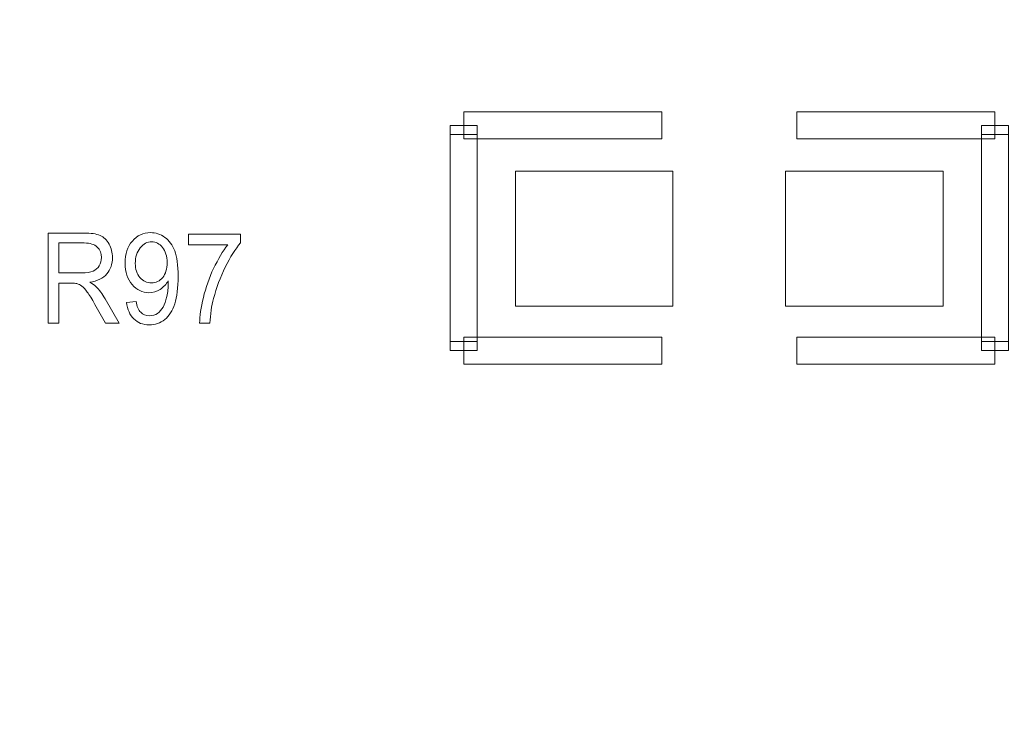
# Model space of a CAD drawing. Header units: millimetres. Extents: x -90 to 99, y -65 to 67.
# Drawn here: x -45.33 to -39.71, y 11.56 to 15.52 of the extents above; entities that cross this region are included whole.
import ezdxf

# ---------------------------------------------------------------- set-up
doc = ezdxf.new("R2010")
doc.units = ezdxf.units.MM
doc.header["$MEASUREMENT"] = 0
for name, color, linetype in [('BG_OUTLINE', 7, 'Continuous'), ('PG_SILKSCREEN_TOP', 7, 'Continuous'), ('PIN_TOP', 7, 'Continuous'), ('RD_SILKSCREEN_TOP', 7, 'Continuous')]:
    doc.layers.add(name, color=color, linetype=linetype)

msp = doc.modelspace()

# ---------------------------------------------------------------- linework, layer by layer
at = {"layer": 'BG_OUTLINE', "color": 3, "lineweight": 9}
msp.add_open_spline([(-71.7269, -61.8795), (-71.7269, -61.8795), (-71.7343, 42.2681), (-71.7343, 42.2681), (-71.7343, 42.2681), (-71.7348, 43.0066), (-71.4419, 43.715), (-70.92, 44.2375), (-70.92, 44.2375), (-70.3982, 44.76), (-69.6866, 45.0538), (-68.9482, 45.0543), (-68.9482, 45.0543), (-68.9482, 45.0543), (75.2046, 45.0543), (75.2046, 45.0543), (75.2046, 45.0543), (76.8319, 45.0552), (78.1763, 43.7805), (78.2661, 42.1556), (78.2661, 42.1556), (78.2661, 42.1556), (78.2661, 31.2814), (78.2661, 31.2814), (78.2661, 31.2814), (78.2661, 31.2814), (72.2646, 31.2814), (72.2646, 31.2814), (72.2646, 31.2814), (72.2646, 31.2814), (72.2646, 26.9814), (72.2646, 26.9814), (72.2646, 26.9814), (72.2646, 26.9814), (78.2661, 26.9814), (78.2661, 26.9814), (78.2661, 26.9814), (78.2661, 26.9814), (78.2661, 18.6553), (78.2661, 18.6553), (78.2661, 18.6553), (78.2661, 18.6553), (72.2496, 18.6553), (72.2496, 18.6553), (72.2496, 18.6553), (72.2496, 18.6553), (72.2496, 14.3553), (72.2496, 14.3553), (72.2496, 14.3553), (72.2496, 14.3553), (78.2661, 14.3553), (78.2661, 14.3553), (78.2661, 14.3553), (78.2661, 14.3553), (78.2661, 9.255), (78.2661, 9.255), (78.2661, 9.255), (78.2661, 9.255), (72.2648, 9.255), (72.2648, 9.255), (72.2648, 9.255), (72.2648, 9.255), (72.2648, 4.955), (72.2648, 4.955), (72.2648, 4.955), (72.2648, 4.955), (78.2661, 4.955), (78.2661, 4.955), (78.2661, 4.955), (78.2661, 4.955), (78.2661, -3.3762), (78.2661, -3.3762), (78.2661, -3.3762), (78.2661, -3.3762), (72.2445, -3.3762), (72.2445, -3.3762), (72.2445, -3.3762), (72.2445, -3.3762), (72.2445, -7.6762), (72.2445, -7.6762), (72.2445, -7.6762), (72.2445, -7.6762), (78.2661, -7.6762), (78.2661, -7.6762), (78.2661, -7.6762), (78.2661, -7.6762), (78.2661, -12.7615), (78.2661, -12.7615), (78.2661, -12.7615), (78.2661, -12.7615), (72.2651, -12.7615), (72.2651, -12.7615), (72.2651, -12.7615), (72.2651, -12.7615), (72.2651, -17.0615), (72.2651, -17.0615), (72.2651, -17.0615), (72.2651, -17.0615), (78.2661, -17.0615), (78.2661, -17.0615), (78.2661, -17.0615), (78.2661, -17.0615), (78.2661, -25.4097), (78.2661, -25.4097), (78.2661, -25.4097), (78.2661, -25.4097), (72.2656, -25.4097), (72.2656, -25.4097), (72.2656, -25.4097), (72.2656, -25.4097), (72.2656, -29.7097), (72.2656, -29.7097), (72.2656, -29.7097), (72.2656, -29.7097), (78.2661, -29.7097), (78.2661, -29.7097), (78.2661, -29.7097), (78.2661, -29.7097), (78.2661, -34.793), (78.2661, -34.793), (78.2661, -34.793), (78.2661, -34.793), (72.2679, -34.793), (72.2679, -34.793), (72.2679, -34.793), (72.2679, -34.793), (72.2679, -39.0929), (72.2679, -39.0929), (72.2679, -39.0929), (72.2679, -39.0929), (78.2661, -39.0929), (78.2661, -39.0929), (78.2661, -39.0929), (78.2661, -39.0929), (78.2661, -47.4269), (78.2661, -47.4269), (78.2661, -47.4269), (78.2661, -47.4269), (72.2679, -47.4269), (72.2679, -47.4269), (72.2679, -47.4269), (72.2679, -47.4269), (72.2679, -51.7269), (72.2679, -51.7269), (72.2679, -51.7269), (72.2679, -51.7269), (78.2661, -51.7269), (78.2661, -51.7269), (78.2661, -51.7269), (78.2661, -51.7269), (78.2661, -51.8138), (78.2661, -51.8138), (78.2661, -51.8138), (78.2661, -51.8138), (78.2656, -61.8468), (78.2656, -61.8468), (78.2656, -61.8468), (78.2661, -62.6669), (77.9407, -63.4536), (77.3612, -64.0339), (77.3612, -64.0339), (76.7817, -64.6142), (75.9915, -64.9405), (75.1713, -64.941), (75.1713, -64.941), (75.1713, -64.941), (-68.6609, -64.9456), (-68.6609, -64.9456), (-68.6609, -64.9456), (-69.4735, -64.9461), (-70.2531, -64.6237), (-70.8281, -64.0495), (-70.8281, -64.0495), (-71.4031, -63.4752), (-71.7264, -62.6922), (-71.7269, -61.8795)], degree=3, knots=[0, 0, 0, 0, 0.022727, 0.022727, 0.022727, 0.022727, 0.045455, 0.045455, 0.045455, 0.045455, 0.068182, 0.068182, 0.068182, 0.068182, 0.090909, 0.090909, 0.090909, 0.090909, 0.113636, 0.113636, 0.113636, 0.113636, 0.136364, 0.136364, 0.136364, 0.136364, 0.159091, 0.159091, 0.159091, 0.159091, 0.181818, 0.181818, 0.181818, 0.181818, 0.204545, 0.204545, 0.204545, 0.204545, 0.227273, 0.227273, 0.227273, 0.227273, 0.25, 0.25, 0.25, 0.25, 0.272727, 0.272727, 0.272727, 0.272727, 0.295455, 0.295455, 0.295455, 0.295455, 0.318182, 0.318182, 0.318182, 0.318182, 0.340909, 0.340909, 0.340909, 0.340909, 0.363636, 0.363636, 0.363636, 0.363636, 0.386364, 0.386364, 0.386364, 0.386364, 0.409091, 0.409091, 0.409091, 0.409091, 0.431818, 0.431818, 0.431818, 0.431818, 0.454545, 0.454545, 0.454545, 0.454545, 0.477273, 0.477273, 0.477273, 0.477273, 0.5, 0.5, 0.5, 0.5, 0.522727, 0.522727, 0.522727, 0.522727, 0.545455, 0.545455, 0.545455, 0.545455, 0.568182, 0.568182, 0.568182, 0.568182, 0.590909, 0.590909, 0.590909, 0.590909, 0.613636, 0.613636, 0.613636, 0.613636, 0.636364, 0.636364, 0.636364, 0.636364, 0.659091, 0.659091, 0.659091, 0.659091, 0.681818, 0.681818, 0.681818, 0.681818, 0.704545, 0.704545, 0.704545, 0.704545, 0.727273, 0.727273, 0.727273, 0.727273, 0.75, 0.75, 0.75, 0.75, 0.772727, 0.772727, 0.772727, 0.772727, 0.795455, 0.795455, 0.795455, 0.795455, 0.818182, 0.818182, 0.818182, 0.818182, 0.840909, 0.840909, 0.840909, 0.840909, 0.863636, 0.863636, 0.863636, 0.863636, 0.886364, 0.886364, 0.886364, 0.886364, 0.909091, 0.909091, 0.909091, 0.909091, 0.931818, 0.931818, 0.931818, 0.931818, 0.954545, 0.954545, 0.954545, 0.954545, 0.977273, 0.977273, 0.977273, 0.977273, 1, 1, 1, 1], dxfattribs=at)
at = {"layer": 'PG_SILKSCREEN_TOP', "color": 6, "lineweight": 9}
for points in [[(-41.7038, 15.0033), (-41.7038, 15.0033), (-41.7038, 14.8509), (-41.7038, 14.8509), (-41.7038, 14.8509), (-41.7038, 14.8509), (-42.8214, 14.8509), (-42.8214, 14.8509), (-42.8214, 14.8509), (-42.8214, 14.8509), (-42.8214, 15.0033), (-42.8214, 15.0033), (-42.8214, 15.0033), (-42.8214, 15.0033), (-41.7038, 15.0033), (-41.7038, 15.0033)], [(-40.9418, 14.8509), (-40.9418, 14.8509), (-40.9418, 15.0033), (-40.9418, 15.0033), (-40.9418, 15.0033), (-40.9418, 15.0033), (-39.8243, 15.0033), (-39.8243, 15.0033), (-39.8243, 15.0033), (-39.8243, 15.0033), (-39.8243, 14.8509), (-39.8243, 14.8509), (-39.8243, 14.8509), (-39.8243, 14.8509), (-40.9418, 14.8509), (-40.9418, 14.8509)], [(-42.8976, 14.9271), (-42.8976, 14.9271), (-42.7452, 14.9271), (-42.7452, 14.9271), (-42.7452, 14.9271), (-42.7452, 14.9271), (-42.7452, 14.8763), (-42.7452, 14.8763), (-42.7452, 14.8763), (-42.7452, 14.8763), (-42.8976, 14.8763), (-42.8976, 14.8763), (-42.8976, 14.8763), (-42.8976, 14.8763), (-42.8976, 14.9271), (-42.8976, 14.9271)], [(-39.9005, 14.9271), (-39.9005, 14.9271), (-39.7481, 14.9271), (-39.7481, 14.9271), (-39.7481, 14.9271), (-39.7481, 14.9271), (-39.7481, 14.8763), (-39.7481, 14.8763), (-39.7481, 14.8763), (-39.7481, 14.8763), (-39.9005, 14.8763), (-39.9005, 14.8763), (-39.9005, 14.8763), (-39.9005, 14.8763), (-39.9005, 14.9271), (-39.9005, 14.9271)], [(-42.8976, 14.8763), (-42.8976, 14.8763), (-42.7452, 14.8763), (-42.7452, 14.8763), (-42.7452, 14.8763), (-42.7452, 14.8763), (-42.7452, 13.7079), (-42.7452, 13.7079), (-42.7452, 13.7079), (-42.7452, 13.7079), (-42.8976, 13.7079), (-42.8976, 13.7079), (-42.8976, 13.7079), (-42.8976, 13.7079), (-42.8976, 14.8763), (-42.8976, 14.8763)], [(-39.9005, 14.8763), (-39.9005, 14.8763), (-39.7481, 14.8763), (-39.7481, 14.8763), (-39.7481, 14.8763), (-39.7481, 14.8763), (-39.7481, 13.7079), (-39.7481, 13.7079), (-39.7481, 13.7079), (-39.7481, 13.7079), (-39.9005, 13.7079), (-39.9005, 13.7079), (-39.9005, 13.7079), (-39.9005, 13.7079), (-39.9005, 14.8763), (-39.9005, 14.8763)], [(-42.8976, 13.7079), (-42.8976, 13.7079), (-42.7452, 13.7079), (-42.7452, 13.7079), (-42.7452, 13.7079), (-42.7452, 13.7079), (-42.7452, 13.6571), (-42.7452, 13.6571), (-42.7452, 13.6571), (-42.7452, 13.6571), (-42.8976, 13.6571), (-42.8976, 13.6571), (-42.8976, 13.6571), (-42.8976, 13.6571), (-42.8976, 13.7079), (-42.8976, 13.7079)], [(-42.8214, 13.5809), (-42.8214, 13.5809), (-42.8214, 13.7333), (-42.8214, 13.7333), (-42.8214, 13.7333), (-42.8214, 13.7333), (-41.7038, 13.7333), (-41.7038, 13.7333), (-41.7038, 13.7333), (-41.7038, 13.7333), (-41.7038, 13.5809), (-41.7038, 13.5809), (-41.7038, 13.5809), (-41.7038, 13.5809), (-42.8214, 13.5809), (-42.8214, 13.5809)], [(-39.8243, 13.7333), (-39.8243, 13.7333), (-39.8243, 13.5809), (-39.8243, 13.5809), (-39.8243, 13.5809), (-39.8243, 13.5809), (-40.9418, 13.5809), (-40.9418, 13.5809), (-40.9418, 13.5809), (-40.9418, 13.5809), (-40.9418, 13.7333), (-40.9418, 13.7333), (-40.9418, 13.7333), (-40.9418, 13.7333), (-39.8243, 13.7333), (-39.8243, 13.7333)], [(-39.9005, 13.7079), (-39.9005, 13.7079), (-39.7481, 13.7079), (-39.7481, 13.7079), (-39.7481, 13.7079), (-39.7481, 13.7079), (-39.7481, 13.6571), (-39.7481, 13.6571), (-39.7481, 13.6571), (-39.7481, 13.6571), (-39.9005, 13.6571), (-39.9005, 13.6571), (-39.9005, 13.6571), (-39.9005, 13.6571), (-39.9005, 13.7079), (-39.9005, 13.7079)]]:
    msp.add_open_spline(points, degree=3, knots=[0, 0, 0, 0, 0.25, 0.25, 0.25, 0.25, 0.5, 0.5, 0.5, 0.5, 0.75, 0.75, 0.75, 0.75, 1, 1, 1, 1], dxfattribs=at)
at = {"layer": 'PIN_TOP', "lineweight": 9}
for points in [[(-41.6403, 14.6695), (-41.6403, 14.6695), (-41.6403, 13.9075), (-41.6403, 13.9075), (-41.6403, 13.9075), (-41.6403, 13.9075), (-42.5293, 13.9075), (-42.5293, 13.9075), (-42.5293, 13.9075), (-42.5293, 13.9075), (-42.5293, 14.6695), (-42.5293, 14.6695), (-42.5293, 14.6695), (-42.5293, 14.6695), (-41.6403, 14.6695), (-41.6403, 14.6695)], [(-40.1163, 14.6695), (-40.1163, 14.6695), (-40.1163, 13.9075), (-40.1163, 13.9075), (-40.1163, 13.9075), (-40.1163, 13.9075), (-41.0053, 13.9075), (-41.0053, 13.9075), (-41.0053, 13.9075), (-41.0053, 13.9075), (-41.0053, 14.6695), (-41.0053, 14.6695), (-41.0053, 14.6695), (-41.0053, 14.6695), (-40.1163, 14.6695), (-40.1163, 14.6695)]]:
    msp.add_open_spline(points, degree=3, knots=[0, 0, 0, 0, 0.25, 0.25, 0.25, 0.25, 0.5, 0.5, 0.5, 0.5, 0.75, 0.75, 0.75, 0.75, 1, 1, 1, 1], dxfattribs=at)
at = {"layer": 'RD_SILKSCREEN_TOP', "color": 8, "lineweight": 9}
for points, knots in [([(-45.1667, 13.811), (-45.1667, 13.811), (-45.1667, 14.3201), (-45.1667, 14.3201), (-45.1667, 14.3201), (-45.1667, 14.3201), (-44.9652, 14.3201), (-44.9652, 14.3201), (-44.9652, 14.3201), (-44.9246, 14.3201), (-44.8938, 14.3155), (-44.8728, 14.3064), (-44.8728, 14.3064), (-44.8517, 14.2972), (-44.835, 14.2811), (-44.8221, 14.258), (-44.8221, 14.258), (-44.8095, 14.2348), (-44.8033, 14.2092), (-44.8033, 14.1812), (-44.8033, 14.1812), (-44.8033, 14.145), (-44.8137, 14.1147), (-44.8346, 14.0899), (-44.8346, 14.0899), (-44.8555, 14.0651), (-44.8878, 14.0494), (-44.9314, 14.0426), (-44.9314, 14.0426), (-44.9154, 14.0341), (-44.9033, 14.0257), (-44.8951, 14.0172), (-44.8951, 14.0172), (-44.8776, 13.9992), (-44.8609, 13.9766), (-44.8451, 13.9496), (-44.8451, 13.9496), (-44.8451, 13.9496), (-44.7661, 13.811), (-44.7661, 13.811), (-44.7661, 13.811), (-44.7661, 13.811), (-44.8418, 13.811), (-44.8418, 13.811), (-44.8418, 13.811), (-44.8418, 13.811), (-44.902, 13.917), (-44.902, 13.917), (-44.902, 13.917), (-44.9195, 13.9474), (-44.9339, 13.9709), (-44.9454, 13.987), (-44.9454, 13.987), (-44.9568, 14.0033), (-44.9669, 14.0146), (-44.9758, 14.021), (-44.9758, 14.021), (-44.9848, 14.0276), (-44.9939, 14.0321), (-45.0032, 14.0347), (-45.0032, 14.0347), (-45.0101, 14.0362), (-45.0212, 14.037), (-45.0368, 14.037), (-45.0368, 14.037), (-45.0368, 14.037), (-45.1065, 14.037), (-45.1065, 14.037), (-45.1065, 14.037), (-45.1065, 14.037), (-45.1065, 13.811), (-45.1065, 13.811), (-45.1065, 13.811), (-45.1065, 13.811), (-45.1667, 13.811), (-45.1667, 13.811)], [0, 0, 0, 0, 0.052632, 0.052632, 0.052632, 0.052632, 0.105263, 0.105263, 0.105263, 0.105263, 0.157895, 0.157895, 0.157895, 0.157895, 0.210526, 0.210526, 0.210526, 0.210526, 0.263158, 0.263158, 0.263158, 0.263158, 0.315789, 0.315789, 0.315789, 0.315789, 0.368421, 0.368421, 0.368421, 0.368421, 0.421053, 0.421053, 0.421053, 0.421053, 0.473684, 0.473684, 0.473684, 0.473684, 0.526316, 0.526316, 0.526316, 0.526316, 0.578947, 0.578947, 0.578947, 0.578947, 0.631579, 0.631579, 0.631579, 0.631579, 0.684211, 0.684211, 0.684211, 0.684211, 0.736842, 0.736842, 0.736842, 0.736842, 0.789474, 0.789474, 0.789474, 0.789474, 0.842105, 0.842105, 0.842105, 0.842105, 0.894737, 0.894737, 0.894737, 0.894737, 0.947368, 0.947368, 0.947368, 0.947368, 1, 1, 1, 1]), ([(-44.7233, 13.9287), (-44.7233, 13.9287), (-44.6696, 13.9343), (-44.6696, 13.9343), (-44.6696, 13.9343), (-44.6651, 13.9061), (-44.6565, 13.8856), (-44.6436, 13.8728), (-44.6436, 13.8728), (-44.6308, 13.8601), (-44.6144, 13.8537), (-44.5943, 13.8537), (-44.5943, 13.8537), (-44.5771, 13.8537), (-44.5621, 13.8581), (-44.5492, 13.8669), (-44.5492, 13.8669), (-44.5363, 13.8757), (-44.5257, 13.8875), (-44.5175, 13.9022), (-44.5175, 13.9022), (-44.5091, 13.9169), (-44.5022, 13.9368), (-44.4966, 13.9617), (-44.4966, 13.9617), (-44.4911, 13.9867), (-44.4883, 14.0122), (-44.4883, 14.0381), (-44.4883, 14.0381), (-44.4883, 14.0408), (-44.4884, 14.0451), (-44.4885, 14.0506), (-44.4885, 14.0506), (-44.4998, 14.0308), (-44.515, 14.0145), (-44.5343, 14.0022), (-44.5343, 14.0022), (-44.5536, 13.9897), (-44.5746, 13.9836), (-44.597, 13.9836), (-44.597, 13.9836), (-44.6347, 13.9836), (-44.6666, 13.9989), (-44.6926, 14.0295), (-44.6926, 14.0295), (-44.7186, 14.06), (-44.7317, 14.1002), (-44.7317, 14.1502), (-44.7317, 14.1502), (-44.7317, 14.2019), (-44.7181, 14.2434), (-44.6909, 14.2749), (-44.6909, 14.2749), (-44.6637, 14.3065), (-44.6296, 14.3222), (-44.5886, 14.3222), (-44.5886, 14.3222), (-44.5592, 14.3222), (-44.5321, 14.3132), (-44.5076, 14.2954), (-44.5076, 14.2954), (-44.4832, 14.2777), (-44.4645, 14.2522), (-44.4518, 14.2192), (-44.4518, 14.2192), (-44.4392, 14.1863), (-44.4327, 14.1385), (-44.4327, 14.0759), (-44.4327, 14.0759), (-44.4327, 14.011), (-44.439, 13.9592), (-44.4516, 13.9205), (-44.4516, 13.9205), (-44.4643, 13.882), (-44.4831, 13.8527), (-44.5079, 13.8326), (-44.5079, 13.8326), (-44.533, 13.8124), (-44.5621, 13.8023), (-44.5957, 13.8023), (-44.5957, 13.8023), (-44.6311, 13.8023), (-44.6601, 13.8134), (-44.6826, 13.8355), (-44.6826, 13.8355), (-44.7053, 13.8576), (-44.7187, 13.8886), (-44.7233, 13.9287)], [0, 0, 0, 0, 0.045455, 0.045455, 0.045455, 0.045455, 0.090909, 0.090909, 0.090909, 0.090909, 0.136364, 0.136364, 0.136364, 0.136364, 0.181818, 0.181818, 0.181818, 0.181818, 0.227273, 0.227273, 0.227273, 0.227273, 0.272727, 0.272727, 0.272727, 0.272727, 0.318182, 0.318182, 0.318182, 0.318182, 0.363636, 0.363636, 0.363636, 0.363636, 0.409091, 0.409091, 0.409091, 0.409091, 0.454545, 0.454545, 0.454545, 0.454545, 0.5, 0.5, 0.5, 0.5, 0.545455, 0.545455, 0.545455, 0.545455, 0.590909, 0.590909, 0.590909, 0.590909, 0.636364, 0.636364, 0.636364, 0.636364, 0.681818, 0.681818, 0.681818, 0.681818, 0.727273, 0.727273, 0.727273, 0.727273, 0.772727, 0.772727, 0.772727, 0.772727, 0.818182, 0.818182, 0.818182, 0.818182, 0.863636, 0.863636, 0.863636, 0.863636, 0.909091, 0.909091, 0.909091, 0.909091, 0.954545, 0.954545, 0.954545, 0.954545, 1, 1, 1, 1]), ([(-45.1065, 14.0954), (-45.1065, 14.0954), (-44.9772, 14.0954), (-44.9772, 14.0954), (-44.9772, 14.0954), (-44.9498, 14.0954), (-44.9282, 14.0986), (-44.9128, 14.105), (-44.9128, 14.105), (-44.8972, 14.1114), (-44.8854, 14.1216), (-44.8774, 14.1355), (-44.8774, 14.1355), (-44.8694, 14.1495), (-44.8654, 14.1647), (-44.8654, 14.1812), (-44.8654, 14.1812), (-44.8654, 14.2052), (-44.8731, 14.225), (-44.8887, 14.2406), (-44.8887, 14.2406), (-44.9043, 14.2561), (-44.9289, 14.2638), (-44.9627, 14.2638), (-44.9627, 14.2638), (-44.9627, 14.2638), (-45.1065, 14.2638), (-45.1065, 14.2638), (-45.1065, 14.2638), (-45.1065, 14.2638), (-45.1065, 14.0954), (-45.1065, 14.0954)], [0, 0, 0, 0, 0.125, 0.125, 0.125, 0.125, 0.25, 0.25, 0.25, 0.25, 0.375, 0.375, 0.375, 0.375, 0.5, 0.5, 0.5, 0.5, 0.625, 0.625, 0.625, 0.625, 0.75, 0.75, 0.75, 0.75, 0.875, 0.875, 0.875, 0.875, 1, 1, 1, 1]), ([(-44.4949, 14.1534), (-44.4949, 14.1892), (-44.5033, 14.2178), (-44.5203, 14.2388), (-44.5203, 14.2388), (-44.5375, 14.2599), (-44.5579, 14.2704), (-44.582, 14.2704), (-44.582, 14.2704), (-44.6067, 14.2704), (-44.6283, 14.2591), (-44.6467, 14.2364), (-44.6467, 14.2364), (-44.6651, 14.2137), (-44.6743, 14.1843), (-44.6743, 14.1482), (-44.6743, 14.1482), (-44.6743, 14.1157), (-44.6655, 14.0894), (-44.648, 14.0692), (-44.648, 14.0692), (-44.6306, 14.0489), (-44.6092, 14.0388), (-44.5835, 14.0388), (-44.5835, 14.0388), (-44.5576, 14.0388), (-44.5364, 14.0489), (-44.5198, 14.0692), (-44.5198, 14.0692), (-44.5031, 14.0894), (-44.4949, 14.1175), (-44.4949, 14.1534)], [0, 0, 0, 0, 0.125, 0.125, 0.125, 0.125, 0.25, 0.25, 0.25, 0.25, 0.375, 0.375, 0.375, 0.375, 0.5, 0.5, 0.5, 0.5, 0.625, 0.625, 0.625, 0.625, 0.75, 0.75, 0.75, 0.75, 0.875, 0.875, 0.875, 0.875, 1, 1, 1, 1]), ([(-44.3748, 14.2534), (-44.3748, 14.2534), (-44.3748, 14.3135), (-44.3748, 14.3135), (-44.3748, 14.3135), (-44.3748, 14.3135), (-44.0806, 14.3135), (-44.0806, 14.3135), (-44.0806, 14.3135), (-44.0806, 14.3135), (-44.0806, 14.2649), (-44.0806, 14.2649), (-44.0806, 14.2649), (-44.1095, 14.2304), (-44.1383, 14.1845), (-44.1667, 14.1274), (-44.1667, 14.1274), (-44.195, 14.0702), (-44.217, 14.0113), (-44.2325, 13.951), (-44.2325, 13.951), (-44.2437, 13.9083), (-44.2508, 13.8617), (-44.2539, 13.811), (-44.2539, 13.811), (-44.2539, 13.811), (-44.3112, 13.811), (-44.3112, 13.811), (-44.3112, 13.811), (-44.3106, 13.8511), (-44.3037, 13.8994), (-44.2902, 13.9562), (-44.2902, 13.9562), (-44.2768, 14.0129), (-44.2575, 14.0676), (-44.2324, 14.1203), (-44.2324, 14.1203), (-44.2072, 14.1729), (-44.1805, 14.2173), (-44.1521, 14.2534), (-44.1521, 14.2534), (-44.1521, 14.2534), (-44.3748, 14.2534), (-44.3748, 14.2534)], [0, 0, 0, 0, 0.090909, 0.090909, 0.090909, 0.090909, 0.181818, 0.181818, 0.181818, 0.181818, 0.272727, 0.272727, 0.272727, 0.272727, 0.363636, 0.363636, 0.363636, 0.363636, 0.454545, 0.454545, 0.454545, 0.454545, 0.545455, 0.545455, 0.545455, 0.545455, 0.636364, 0.636364, 0.636364, 0.636364, 0.727273, 0.727273, 0.727273, 0.727273, 0.818182, 0.818182, 0.818182, 0.818182, 0.909091, 0.909091, 0.909091, 0.909091, 1, 1, 1, 1])]:
    msp.add_open_spline(points, degree=3, knots=knots, dxfattribs=at)

doc.saveas('drawing.dxf')
